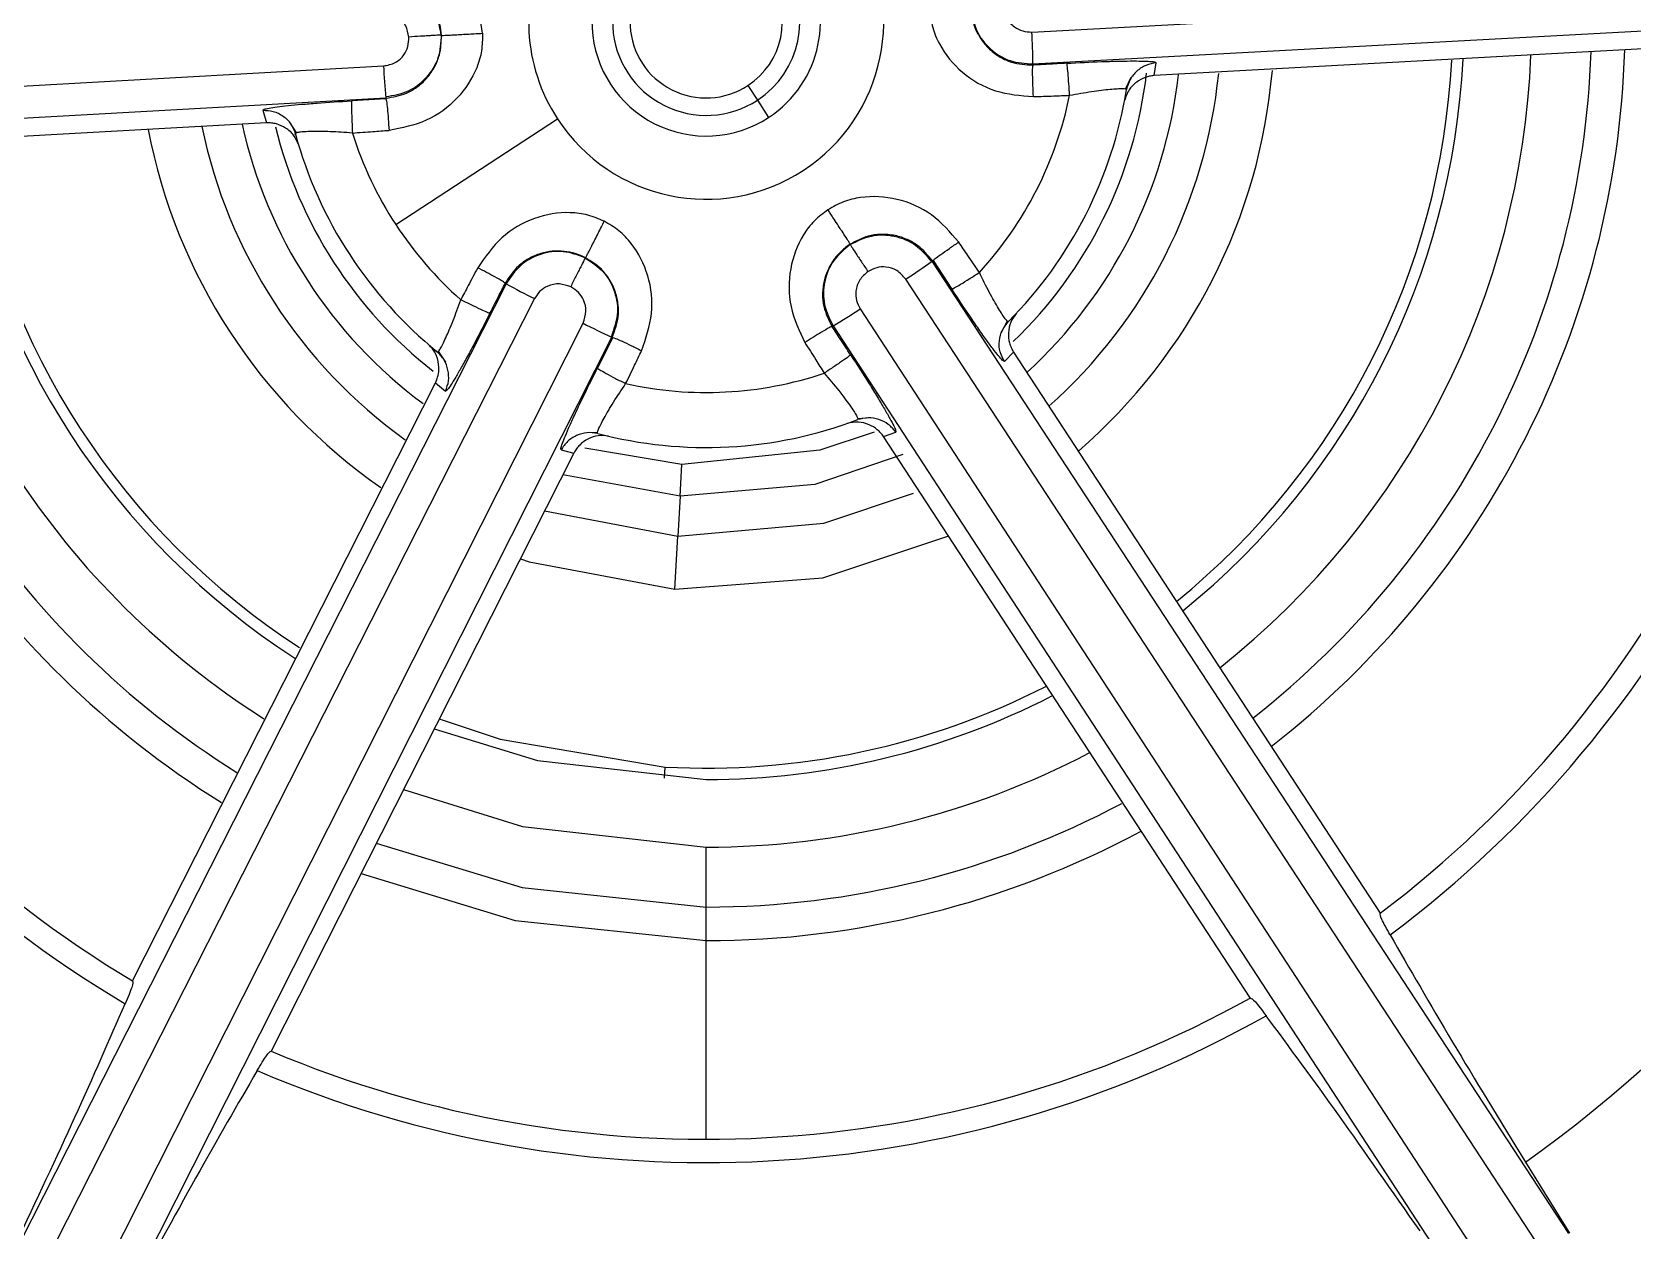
# Model space of a CAD drawing. Extents: x 943 to 1030, y 781 to 934.
# Drawn here: x 1020.492 to 1021.084, y 855.509 to 855.953 of the extents above; entities that cross this region are included whole.
import ezdxf

# ---------------------------------------------------------------- set-up
doc = ezdxf.new("R2010")
doc.units = 0
doc.header["$MEASUREMENT"] = 0
doc.layers.add('1', color=4, linetype='Continuous')

# ---------------------------------------------------------------- blocks, each defined once
blk = doc.blocks.new('AIRA')
at = {"layer": '1', "color": 3, "linetype": 'Continuous', "lineweight": 25}
for p, q in [((77.68437, 52.787), (78.11373, 52.81029)), ((77.68481, 52.77521), (78.11417, 52.7985)), ((77.97728, 52.78446), (77.7296, 52.77086)), ((77.01532, 52.75037), (77.44463, 52.77444)), ((77.68481, 52.77521), (77.68484, 52.77476)), ((77.7296, 52.77086), (77.73043, 52.77562)), ((77.57935, 52.76719), (77.58288, 52.7618)), ((77.71902, 52.76589), (77.72118, 52.77027)), ((77.01617, 52.7386), (77.44549, 52.76268)), ((77.44551, 52.76223), (77.43285, 52.76153)), ((77.44551, 52.76223), (77.44549, 52.76268)), ((77.58288, 52.7618), (77.58706, 52.7554)), ((77.40129, 52.75338), (77.15372, 52.73973)), ((77.39996, 52.75806), (77.40129, 52.75338)), ((77.40977, 52.75372), (77.41238, 52.74958)), ((77.44914, 52.71577), (77.50898, 52.75486)), ((77.41218, 52.74876), (77.412, 52.74938)), ((77.64788, 52.70248), (77.64751, 52.70223)), ((77.88302, 52.34247), (77.64751, 52.70223)), ((77.64788, 52.70248), (77.65482, 52.69187)), ((77.49003, 52.69388), (77.29553, 52.3104)), ((77.49003, 52.69388), (77.48963, 52.69408)), ((77.87325, 52.33585), (77.63774, 52.69561)), ((77.50046, 52.68837), (77.30596, 52.30489)), ((77.62089, 52.6846), (77.85574, 52.32441)), ((77.32462, 52.29544), (77.51843, 52.67928)), ((77.6109, 52.67832), (77.61052, 52.67807)), ((77.6109, 52.67832), (77.84575, 52.31813)), ((77.67312, 52.67577), (77.67539, 52.68011)), ((77.33524, 52.2903), (77.52905, 52.67414)), ((77.52945, 52.67393), (77.52373, 52.66262)), ((77.52945, 52.67393), (77.52905, 52.67414)), ((77.4645, 52.66866), (77.46397, 52.66911)), ((77.46484, 52.66893), (77.46757, 52.66486)), ((77.67427, 52.66511), (77.67765, 52.66861)), ((77.67765, 52.66861), (77.81327, 52.46104)), ((77.35181, 52.43597), (77.46387, 52.65727)), ((77.46387, 52.65727), (77.46758, 52.65417)), ((77.61993, 52.64403), (77.6248, 52.64435)), ((77.51993, 52.63885), (77.52383, 52.63894)), ((77.62953, 52.63735), (77.63406, 52.63902)), ((77.76514, 52.42966), (77.62953, 52.63735)), ((77.515, 52.63122), (77.40304, 52.40999)), ((77.51028, 52.6324), (77.515, 52.63122)), ((77.55494, 52.62703), (77.51905, 52.63305)), ((77.55429, 52.61526), (77.51093, 52.62318)), ((77.55429, 52.61526), (77.55494, 52.62703)), ((77.55429, 52.61526), (77.55348, 52.60054)), ((77.5042, 52.60987), (77.55348, 52.60054)), ((77.5524, 52.58091), (77.55348, 52.60054)), ((77.54855, 52.51091), (77.54878, 52.51509)), ((77.56395, 52.4633), (77.56395, 52.48546)), ((77.56395, 52.45087), (77.56395, 52.4633)), ((77.56395, 52.37739), (77.56395, 52.45087)), ((77.86699, 52.3689), (77.88331, 52.34267))]:
    blk.add_line(p, q, dxfattribs=at)
at = {"layer": '1', "color": 3, "linetype": 'Continuous', "lineweight": 25, "flags": 128}
for points in [[(77.62603, 52.63899), (77.60598, 52.63226), (77.55494, 52.62703)], [(77.63671, 52.63076), (77.60413, 52.61965), (77.55429, 52.61526)], [(77.55348, 52.60054), (77.6075, 52.6053), (77.64063, 52.61637)], [(77.5524, 52.58091), (77.60711, 52.58508), (77.65332, 52.60054)], [(77.49523, 52.59215), (77.49848, 52.59105), (77.5524, 52.58091)], [(77.46335, 52.52916), (77.50158, 52.51752), (77.56395, 52.51049)], [(77.46525, 52.53292), (77.48781, 52.52538), (77.54878, 52.51509)], [(77.452, 52.50672), (77.49601, 52.49311), (77.56395, 52.48546)], [(77.44195, 52.48687), (77.49586, 52.47046), (77.56395, 52.4633)], [(77.43632, 52.47574), (77.49328, 52.4583), (77.56395, 52.45087)]]:
    blk.add_lwpolyline(points, dxfattribs=at)
at = {"layer": '1', "color": 3, "linetype": 'Continuous', "lineweight": 25}
for centre, radius, start, end in [((77.56395, 52.79077), 1, 33.15762, 213.15762), ((77.56395, 52.79077), 0.98949, 36.69038, 216.69038), ((77.56395, 52.79077), 0.97197, 36.69038, 216.69038), ((77.56395, 52.79077), 0.90393, 37.03405, 216.69038), ((77.56395, 52.79077), 0.85236, 37.03404, 216.69038), ((77.56395, 52.79077), 0.84843, 83.04958, 196.66577), ((77.56395, 52.79077), 0.84765, 33.15762, 212.80281), ((77.56395, 52.79077), 0.83245, 33.15762, 212.8028), ((77.56395, 52.79077), 0.98949, 216.69038, 36.69038), ((77.56395, 52.79077), 0.97197, 216.69038, 36.69038), ((77.56395, 52.79077), 1, 213.15762, 33.15762), ((77.56395, 52.79077), 0.90393, 217.03405, 36.69038), ((77.56395, 52.79077), 0.85236, 217.03404, 36.69038), ((77.56395, 52.79077), 0.84765, 213.15762, 32.80281), ((77.56395, 52.79077), 0.83245, 213.15762, 32.8028), ((77.56395, 52.79077), 0.06566, 33.15762, 213.15814), ((77.56395, 52.79077), 0.04225, 303.15762, 123.15762), ((77.56395, 52.79077), 0.06566, 213.15814, 33.15762), ((77.56395, 52.79077), 0.04225, 123.15762, 303.15762), ((77.56395, 52.79077), 0.03461, 303.15762, 123.15762), ((77.56395, 52.79077), 0.03461, 123.15762, 303.15762), ((77.56395, 52.79077), 0.02817, 303.15762, 123.15762), ((77.56395, 52.79077), 0.02817, 123.15762, 303.15762), ((77.56395, 52.79077), 0.51944, 305.6903, 0.55111), ((77.49436, 52.77394), 0.19046, 0.38169, 3.93111), ((77.56395, 52.79077), 0.41339, 307.0946, 359.12121), ((77.56395, 52.79077), 0.42203, 306.83188, 359.39236), ((77.56395, 52.79077), 0.2761, 309.05635, 357.05419), ((77.56395, 52.79077), 0.28028, 308.96797, 357.16752), ((77.56395, 52.79077), 0.30531, 308.49017, 357.67715), ((77.56395, 52.79077), 0.32747, 308.12842, 358.06326), ((77.56395, 52.79077), 0.3399, 307.94621, 358.25489), ((77.63504, 52.78237), 0.19057, 182.38499, 185.93213), ((77.56395, 52.79077), 0.16399, 313.84942, 353.34011), ((77.56395, 52.79077), 0.17578, 312.44691, 353.581), ((77.56395, 52.79077), 0.19052, 311.72279, 354.22686), ((77.56395, 52.79077), 0.21018, 310.91649, 355.08), ((77.56395, 52.79077), 0.15748, 315.23727, 350.8465), ((77.56395, 52.79077), 0.13713, 317.45913, 348.56642), ((77.56395, 52.79077), 0.17578, 192.44691, 233.44983), ((77.56395, 52.79077), 0.28028, 188.96797, 237.12096), ((77.56395, 52.79077), 0.2761, 189.05635, 236.98556), ((77.56395, 52.79077), 0.21018, 190.91649, 235.07276), ((77.56395, 52.79077), 0.19052, 191.72279, 234.24614), ((77.56395, 52.79077), 0.16399, 193.68843, 231.98324), ((77.56395, 52.79077), 0.15748, 195.24066, 213.15762), ((77.56395, 52.79077), 0.13714, 197.45883, 213.15814), ((77.56395, 52.79077), 0.3399, 187.94621, 238.16909), ((77.56395, 52.79077), 0.32747, 188.12842, 237.98206), ((77.56395, 52.79077), 0.30531, 188.49017, 237.61087), ((77.56395, 52.79077), 0.41339, 187.0946, 239.12807), ((77.56395, 52.79077), 0.13714, 213.15814, 228.5673), ((77.56395, 52.79077), 0.15748, 213.15762, 230.84003), ((77.53567, 52.85654), 0.19057, 302.38499, 305.93213), ((77.58416, 52.85945), 0.19046, 240.38169, 243.93111), ((77.51458, 52.84262), 0.19046, 300.38169, 303.93111), ((77.60677, 52.84814), 0.19057, 242.38499, 245.93213), ((77.56395, 52.79077), 0.13713, 257.45997, 288.56665), ((77.56395, 52.79077), 0.15748, 255.23727, 290.84632), ((77.56395, 52.79077), 0.42203, 213.15762, 239.39241), ((77.56395, 52.79077), 0.2761, 266.85131, 297.06374), ((77.56395, 52.79077), 0.28028, 270, 297.14613), ((77.56395, 52.79077), 0.30531, 270, 297.63531), ((77.56395, 52.79077), 0.32747, 270, 298.00594), ((77.56395, 52.79077), 0.3399, 270, 298.19269), ((77.56395, 52.79077), 0.65728, 208.41215, 261.42605), ((77.56395, 52.79077), 0.64081, 213.15762, 303.15762), ((77.56395, 52.79077), 0.41339, 247.09873, 299.12121), ((77.56395, 52.79077), 0.42203, 246.83188, 299.3924)]:
    blk.add_arc(centre, radius, start, end, dxfattribs=at)
for points in [[(79.06003, 52.79077), (79.05756, 52.72549), (79.05262, 52.59494), (79.01288, 52.40245), (78.95018, 52.21661), (78.86327, 52.04059), (78.75427, 51.87741), (78.62486, 51.72986), (78.47731, 51.60046), (78.31413, 51.49142), (78.13811, 51.40462), (77.95227, 51.34154), (77.75978, 51.30325), (77.56395, 51.29041), (77.36811, 51.30325), (77.17562, 51.34154), (76.98978, 51.40462), (76.81376, 51.49142), (76.65058, 51.60046), (76.50303, 51.72986), (76.37363, 51.87741), (76.26459, 52.04059), (76.17779, 52.21661), (76.11471, 52.40245), (76.07642, 52.59494), (76.06358, 52.79077), (76.07642, 52.98661), (76.11471, 53.1791), (76.17779, 53.36494), (76.26459, 53.54095), (76.37363, 53.70414), (76.50303, 53.85169), (76.65058, 53.98109), (76.81376, 54.09013), (76.98978, 54.17693), (77.17562, 54.24001), (77.36811, 54.2783), (77.56395, 54.29114), (77.75978, 54.2783), (77.95227, 54.24001), (78.13811, 54.17693), (78.31413, 54.09013), (78.47731, 53.98109), (78.62486, 53.85169), (78.75427, 53.70414), (78.86327, 53.54095), (78.95018, 53.36494), (79.01288, 53.1791), (79.05262, 52.98661), (79.05756, 52.85605), (79.06003, 52.79077)], [(78.11689, 53.15203), (78.09119, 53.18687), (78.03978, 53.25656), (77.9387, 53.33948), (77.82474, 53.40231), (77.70035, 53.44136), (77.57082, 53.45549), (77.441, 53.44406), (77.31592, 53.40752), (77.20036, 53.34728), (77.09878, 53.26566), (77.01507, 53.16579), (76.95245, 53.0515), (76.91336, 52.92721), (76.89916, 52.7976), (76.91092, 52.668), (76.94624, 52.54212), (76.98941, 52.46705), (77.011, 52.42952)], [(77.011, 52.42952), (77.0367, 52.39468), (77.08811, 52.32498), (77.18919, 52.24207), (77.30315, 52.17924), (77.42754, 52.14018), (77.55707, 52.12605), (77.68689, 52.13749), (77.81197, 52.17403), (77.92753, 52.23426), (78.02911, 52.31589), (78.11282, 52.41576), (78.17544, 52.53005), (78.21453, 52.65434), (78.22873, 52.78395), (78.21697, 52.91355), (78.18165, 53.03942), (78.13848, 53.11449), (78.11689, 53.15203)], [(77.02721, 52.44011), (77.05216, 52.40628), (77.10206, 52.33864), (77.20018, 52.25815), (77.3108, 52.19716), (77.43153, 52.15927), (77.55731, 52.14547), (77.68312, 52.15689), (77.80531, 52.19118), (77.87817, 52.23309), (77.91461, 52.25404)]]:
    blk.add_open_spline(points, degree=3, dxfattribs=at)
for points, knots in [([(77.48121, 52.78653), (77.48095, 52.78868), (77.48043, 52.79303), (77.47693, 52.80126), (77.4696, 52.81009), (77.45723, 52.81729), (77.44768, 52.81806), (77.44289, 52.81845)], [0, 0, 0, 0, 0.117487, 0.236925, 0.483888, 0.740784, 1, 1, 1, 1]), ([(77.46607, 52.78577), (77.46593, 52.78715), (77.46564, 52.78993), (77.46373, 52.79536), (77.46025, 52.80028), (77.45537, 52.8039), (77.45004, 52.80641), (77.44576, 52.80664), (77.44305, 52.80679)], [0, 0, 0, 0, 0.117725, 0.238058, 0.492502, 0.637495, 0.770285, 1, 1, 1, 1]), ([(77.46594, 52.78585), (77.46546, 52.78867), (77.4645, 52.79432), (77.45909, 52.80121), (77.45165, 52.80583), (77.44594, 52.80617), (77.44308, 52.80634)], [0, 0, 0, 0, 0.249961, 0.499948, 0.749961, 1, 1, 1, 1]), ([(77.45397, 52.78514), (77.45371, 52.78658), (77.45318, 52.78948), (77.45034, 52.79262), (77.44695, 52.7944), (77.44465, 52.7945), (77.44352, 52.79455)], [0, 0, 0, 0, 0.277448, 0.561354, 0.783165, 1, 1, 1, 1]), ([(77.64668, 52.79502), (77.64694, 52.79286), (77.64746, 52.78852), (77.65096, 52.78029), (77.65829, 52.77146), (77.67066, 52.76426), (77.68021, 52.76348), (77.685, 52.76309)], [0, 0, 0, 0, 0.1174874, 0.2369253, 0.4838883, 0.7407841, 1, 1, 1, 1]), ([(77.66182, 52.79578), (77.66196, 52.7944), (77.66225, 52.79161), (77.66416, 52.78619), (77.66764, 52.78127), (77.67252, 52.77765), (77.67785, 52.77514), (77.68213, 52.77491), (77.68484, 52.77476)], [0, 0, 0, 0, 0.117725, 0.238058, 0.492502, 0.637494, 0.770285, 1, 1, 1, 1]), ([(77.66195, 52.7957), (77.66243, 52.79287), (77.66339, 52.78723), (77.6688, 52.78034), (77.67624, 52.77572), (77.68195, 52.77538), (77.68481, 52.77521)], [0, 0, 0, 0, 0.249961, 0.499948, 0.749961, 1, 1, 1, 1]), ([(77.67392, 52.79641), (77.67418, 52.79497), (77.67471, 52.79207), (77.67755, 52.78892), (77.68095, 52.78715), (77.68324, 52.78705), (77.68437, 52.787)], [0, 0, 0, 0, 0.277448, 0.561354, 0.783165, 1, 1, 1, 1]), ([(77.44463, 52.77444), (77.44614, 52.77473), (77.44908, 52.7753), (77.45217, 52.77821), (77.45386, 52.78163), (77.45393, 52.78394), (77.45397, 52.78514)], [0, 0, 0, 0, 0.2879463, 0.5622202, 0.7737767, 1, 1, 1, 1]), ([(77.46594, 52.78585), (77.46578, 52.78299), (77.46544, 52.77728), (77.46082, 52.76984), (77.45394, 52.76443), (77.44829, 52.76346), (77.44547, 52.76298)], [0, 0, 0, 0, 0.249958, 0.499944, 0.749958, 1, 1, 1, 1]), ([(77.44549, 52.76252), (77.4481, 52.76295), (77.45221, 52.76362), (77.45713, 52.76655), (77.46077, 52.7698), (77.46358, 52.7739), (77.46581, 52.77927), (77.46598, 52.78333), (77.46607, 52.78577)], [0, 0, 0, 0, 0.2246973, 0.3544318, 0.4956408, 0.6546266, 0.7914654, 1, 1, 1, 1]), ([(77.48121, 52.78653), (77.48119, 52.78437), (77.48115, 52.78), (77.47858, 52.77145), (77.47229, 52.76187), (77.46078, 52.75334), (77.45138, 52.75153), (77.44665, 52.75062)], [0, 0, 0, 0, 0.116927, 0.236312, 0.483405, 0.740003, 1, 1, 1, 1]), ([(77.46594, 52.78585), (77.46571, 52.78584), (77.46524, 52.78582), (77.46292, 52.78569), (77.46044, 52.78555), (77.4577, 52.78538), (77.45544, 52.78524), (77.45397, 52.78514)], [0, 0, 0, 0, 0.237054, 0.494911, 0.626726, 0.75655, 1, 1, 1, 1]), ([(77.46607, 52.78577), (77.46616, 52.78576), (77.46633, 52.78575), (77.46725, 52.78578), (77.4688, 52.78585), (77.47096, 52.78596), (77.47351, 52.7861), (77.47617, 52.78625), (77.47879, 52.78639), (77.48043, 52.78648), (77.48121, 52.78653)], [0, 0, 0, 0, 0.107027, 0.227289, 0.359707, 0.5016, 0.634759, 0.764139, 0.886607, 1, 1, 1, 1]), ([(77.685, 52.76309), (77.68493, 52.76452), (77.68479, 52.76748), (77.68469, 52.77132), (77.6847, 52.77405), (77.68479, 52.77453), (77.68484, 52.77476)], [0, 0, 0, 0, 0.240917, 0.5, 0.759083, 1, 1, 1, 1]), ([(77.69732, 52.77545), (77.69499, 52.77531), (77.69083, 52.77508), (77.68667, 52.77486), (77.68484, 52.77476)], [0, 0, 0, 0, 0.55998, 1, 1, 1, 1]), ([(77.69732, 52.77545), (77.7017, 52.77567), (77.70823, 52.776), (77.71598, 52.77622), (77.72103, 52.77629), (77.72519, 52.77627), (77.72819, 52.77614), (77.73012, 52.77593), (77.73033, 52.77572), (77.73043, 52.77562)], [0, 0, 0, 0, 0.255035, 0.38104, 0.506709, 0.630768, 0.755422, 0.876706, 1, 1, 1, 1]), ([(77.69836, 52.76359), (77.69827, 52.76504), (77.69809, 52.76804), (77.69779, 52.77196), (77.69751, 52.77474), (77.69738, 52.77522), (77.69732, 52.77545)], [0, 0, 0, 0, 0.2406648, 0.4999976, 0.7593318, 1, 1, 1, 1]), ([(77.7296, 52.77086), (77.72903, 52.7708), (77.72789, 52.77068), (77.72561, 52.76998), (77.72279, 52.76838), (77.71996, 52.76547), (77.71915, 52.763), (77.71872, 52.76168)], [0, 0, 0, 0, 0.0959737, 0.1935753, 0.4076858, 0.6831674, 1, 1, 1, 1]), ([(77.73043, 52.77562), (77.72912, 52.77539), (77.72649, 52.77493), (77.72316, 52.77263), (77.72052, 52.76956), (77.71979, 52.767), (77.71942, 52.76572)], [0, 0, 0, 0, 0.249232, 0.5, 0.750767, 1, 1, 1, 1]), ([(77.69836, 52.76359), (77.70112, 52.7641), (77.70523, 52.76485), (77.71017, 52.7655), (77.7134, 52.76585), (77.71605, 52.76605), (77.718, 52.7661), (77.71923, 52.76601), (77.71936, 52.76582), (77.71942, 52.76572)], [0, 0, 0, 0, 0.2575328, 0.3839523, 0.5087299, 0.6322259, 0.7548998, 0.8772935, 1, 1, 1, 1]), ([(77.39996, 52.75806), (77.40006, 52.75818), (77.40026, 52.75841), (77.40216, 52.75883), (77.40515, 52.75929), (77.40927, 52.75977), (77.41428, 52.76025), (77.42198, 52.76088), (77.42849, 52.76127), (77.43285, 52.76153)], [0, 0, 0, 0, 0.124911, 0.247126, 0.371062, 0.495335, 0.61982, 0.745241, 1, 1, 1, 1]), ([(77.43285, 52.76153), (77.43282, 52.76129), (77.43275, 52.76081), (77.43278, 52.75801), (77.4329, 52.75408), (77.43305, 52.75108), (77.43313, 52.74963)], [0, 0, 0, 0, 0.240668, 0.499998, 0.759329, 1, 1, 1, 1]), ([(77.44551, 52.76223), (77.44558, 52.762), (77.44573, 52.76154), (77.44604, 52.75883), (77.44637, 52.755), (77.44656, 52.75204), (77.44665, 52.75062)], [0, 0, 0, 0, 0.240899, 0.499977, 0.759068, 1, 1, 1, 1]), ([(77.685, 52.76309), (77.68749, 52.76318), (77.69195, 52.76333), (77.6964, 52.76351), (77.69836, 52.76359)], [0, 0, 0, 0, 0.559839, 1, 1, 1, 1]), ([(77.39996, 52.75806), (77.40126, 52.75801), (77.40395, 52.7579), (77.40765, 52.75602), (77.41059, 52.75311), (77.41154, 52.7506), (77.412, 52.74938)], [0, 0, 0, 0, 0.242648, 0.500036, 0.757404, 1, 1, 1, 1]), ([(77.41313, 52.74542), (77.41264, 52.74659), (77.41169, 52.74886), (77.40872, 52.75147), (77.40571, 52.7529), (77.40318, 52.75339), (77.40192, 52.75339), (77.40129, 52.75338)], [0, 0, 0, 0, 0.288384, 0.561992, 0.78982, 0.894957, 1, 1, 1, 1]), ([(77.43313, 52.74963), (77.43033, 52.74983), (77.42617, 52.75012), (77.4212, 52.75022), (77.41796, 52.7502), (77.41531, 52.75011), (77.41337, 52.74993), (77.41216, 52.74969), (77.41205, 52.74948), (77.412, 52.74938)], [0, 0, 0, 0, 0.257281, 0.383644, 0.508409, 0.631936, 0.754678, 0.877172, 1, 1, 1, 1]), ([(77.43313, 52.74963), (77.43565, 52.74981), (77.44016, 52.75013), (77.44466, 52.75047), (77.44665, 52.75062)], [0, 0, 0, 0, 0.5601207, 1, 1, 1, 1]), ([(77.65737, 52.70927), (77.65421, 52.71291), (77.64794, 52.72015), (77.63481, 52.72585), (77.62336, 52.72651), (77.61467, 52.72445), (77.61087, 52.72231), (77.60899, 52.72125)], [0, 0, 0, 0, 0.260001, 0.516599, 0.763691, 0.883075, 1, 1, 1, 1]), ([(77.52625, 52.717), (77.52426, 52.71785), (77.52023, 52.71957), (77.51136, 52.72066), (77.50005, 52.71872), (77.48762, 52.71161), (77.48218, 52.70373), (77.47945, 52.69978)], [0, 0, 0, 0, 0.117489, 0.236928, 0.483892, 0.740787, 1, 1, 1, 1]), ([(77.60899, 52.72125), (77.60725, 52.71994), (77.60375, 52.71732), (77.59838, 52.71017), (77.59439, 52.69941), (77.59434, 52.6851), (77.59844, 52.67644), (77.6005, 52.6721)], [0, 0, 0, 0, 0.117487, 0.236924, 0.483887, 0.740783, 1, 1, 1, 1]), ([(77.61083, 52.71843), (77.61048, 52.71897), (77.60985, 52.71992), (77.60925, 52.72084), (77.60899, 52.72125)], [0, 0, 0, 0, 0.562031, 1, 1, 1, 1]), ([(77.61721, 52.70852), (77.61709, 52.70874), (77.61686, 52.70917), (77.61549, 52.7113), (77.61395, 52.71365), (77.61242, 52.716), (77.61139, 52.71758), (77.61083, 52.71843)], [0, 0, 0, 0, 0.2531819, 0.5003481, 0.6839697, 0.8285718, 1, 1, 1, 1]), ([(77.51934, 52.70351), (77.51939, 52.70358), (77.51949, 52.70373), (77.51993, 52.70454), (77.52064, 52.70592), (77.52162, 52.70784), (77.52277, 52.71012), (77.52398, 52.7125), (77.52516, 52.71484), (77.5259, 52.7163), (77.52625, 52.717)], [0, 0, 0, 0, 0.107264, 0.227627, 0.359974, 0.501604, 0.634762, 0.76414, 0.886607, 1, 1, 1, 1]), ([(77.54007, 52.66911), (77.54165, 52.67367), (77.54478, 52.68272), (77.54315, 52.69694), (77.53799, 52.70719), (77.53187, 52.71368), (77.52811, 52.7159), (77.52625, 52.717)], [0, 0, 0, 0, 0.260003, 0.516603, 0.763693, 0.883076, 1, 1, 1, 1]), ([(77.64764, 52.70232), (77.64597, 52.70436), (77.64333, 52.70758), (77.63833, 52.71038), (77.6337, 52.71191), (77.62874, 52.7123), (77.62297, 52.71154), (77.61938, 52.70965), (77.61721, 52.70852)], [0, 0, 0, 0, 0.2246973, 0.3544318, 0.4956408, 0.6546266, 0.7914654, 1, 1, 1, 1]), ([(77.61721, 52.70836), (77.61977, 52.70965), (77.62489, 52.71221), (77.63364, 52.71194), (77.64177, 52.70868), (77.64543, 52.70427), (77.64726, 52.70207)], [0, 0, 0, 0, 0.2499581, 0.4999441, 0.7499581, 1, 1, 1, 1]), ([(77.51934, 52.70351), (77.51808, 52.70408), (77.51552, 52.70522), (77.50987, 52.70627), (77.50386, 52.70573), (77.49829, 52.70331), (77.49345, 52.69994), (77.49111, 52.69636), (77.48963, 52.69408)], [0, 0, 0, 0, 0.117725, 0.238058, 0.492501, 0.637494, 0.770284, 1, 1, 1, 1]), ([(77.51921, 52.70344), (77.51652, 52.70443), (77.51115, 52.70642), (77.50248, 52.70519), (77.49476, 52.70105), (77.49161, 52.69627), (77.49003, 52.69388)], [0, 0, 0, 0, 0.249961, 0.499948, 0.749961, 1, 1, 1, 1]), ([(77.61721, 52.70852), (77.61609, 52.7077), (77.61383, 52.70606), (77.61009, 52.70169), (77.60756, 52.69622), (77.60686, 52.69019), (77.60736, 52.68431), (77.6093, 52.68049), (77.61052, 52.67807)], [0, 0, 0, 0, 0.117725, 0.238058, 0.492502, 0.637495, 0.770285, 1, 1, 1, 1]), ([(77.61721, 52.70836), (77.61501, 52.70653), (77.6106, 52.70288), (77.60734, 52.69475), (77.60706, 52.686), (77.60962, 52.68088), (77.6109, 52.67832)], [0, 0, 0, 0, 0.249961, 0.499948, 0.749961, 1, 1, 1, 1]), ([(77.61721, 52.70836), (77.61733, 52.70817), (77.61759, 52.70777), (77.61886, 52.70582), (77.62022, 52.70375), (77.62173, 52.70146), (77.62299, 52.69958), (77.62381, 52.69835)], [0, 0, 0, 0, 0.237054, 0.494911, 0.626726, 0.75655, 1, 1, 1, 1]), ([(77.64788, 52.70248), (77.64804, 52.70265), (77.64837, 52.70301), (77.65056, 52.70464), (77.65371, 52.70684), (77.65618, 52.70848), (77.65737, 52.70927)], [0, 0, 0, 0, 0.240901, 0.499981, 0.759072, 1, 1, 1, 1]), ([(77.66499, 52.69805), (77.66357, 52.70015), (77.66104, 52.7039), (77.65849, 52.70763), (77.65737, 52.70927)], [0, 0, 0, 0, 0.560117, 1, 1, 1, 1]), ([(77.47945, 52.69978), (77.47827, 52.69757), (77.47618, 52.69364), (77.47411, 52.6897), (77.4732, 52.68796)], [0, 0, 0, 0, 0.559841, 1, 1, 1, 1]), ([(77.48963, 52.69408), (77.48941, 52.69427), (77.48896, 52.69465), (77.48623, 52.69621), (77.48286, 52.69802), (77.48056, 52.6992), (77.47945, 52.69978)], [0, 0, 0, 0, 0.271067, 0.56224, 0.788967, 1, 1, 1, 1]), ([(77.51921, 52.70344), (77.5191, 52.70324), (77.51889, 52.70282), (77.51783, 52.70074), (77.51672, 52.69853), (77.51549, 52.69607), (77.51449, 52.69404), (77.51384, 52.69272)], [0, 0, 0, 0, 0.2370539, 0.494911, 0.626726, 0.7565504, 1, 1, 1, 1]), ([(77.51921, 52.70344), (77.5216, 52.70187), (77.52638, 52.69872), (77.53052, 52.691), (77.53176, 52.68233), (77.52977, 52.67696), (77.52878, 52.67427)], [0, 0, 0, 0, 0.249958, 0.499944, 0.749958, 1, 1, 1, 1]), ([(77.52918, 52.67407), (77.53012, 52.67653), (77.53159, 52.68043), (77.53152, 52.68616), (77.53052, 52.69094), (77.52838, 52.69542), (77.52484, 52.70004), (77.52141, 52.70221), (77.51934, 52.70351)], [0, 0, 0, 0, 0.224697, 0.354432, 0.495641, 0.654627, 0.791465, 1, 1, 1, 1]), ([(77.63774, 52.69561), (77.63674, 52.69677), (77.63478, 52.69903), (77.63071, 52.70026), (77.62691, 52.70001), (77.62487, 52.69892), (77.62381, 52.69835)], [0, 0, 0, 0, 0.287946, 0.56222, 0.773777, 1, 1, 1, 1]), ([(77.48398, 52.68293), (77.48503, 52.68501), (77.48691, 52.68874), (77.4888, 52.69245), (77.48963, 52.69408)], [0, 0, 0, 0, 0.55998, 1, 1, 1, 1]), ([(77.51384, 52.69272), (77.51246, 52.69321), (77.50968, 52.6942), (77.50554, 52.69331), (77.50231, 52.69126), (77.50107, 52.68933), (77.50046, 52.68837)], [0, 0, 0, 0, 0.277448, 0.561354, 0.783165, 1, 1, 1, 1]), ([(77.62381, 52.69835), (77.6227, 52.69741), (77.62044, 52.6955), (77.61915, 52.69146), (77.61931, 52.68764), (77.62037, 52.6856), (77.62089, 52.6846)], [0, 0, 0, 0, 0.277448, 0.561354, 0.783165, 1, 1, 1, 1]), ([(77.65482, 52.69187), (77.65504, 52.69196), (77.65549, 52.69214), (77.6579, 52.69356), (77.66124, 52.69563), (77.66377, 52.69727), (77.66499, 52.69805)], [0, 0, 0, 0, 0.240669, 0.5, 0.759331, 1, 1, 1, 1]), ([(77.67576, 52.67988), (77.67565, 52.67988), (77.67542, 52.67987), (77.67462, 52.68081), (77.6735, 52.68241), (77.67209, 52.68466), (77.67046, 52.68746), (77.66805, 52.6918), (77.66622, 52.69555), (77.66499, 52.69805)], [0, 0, 0, 0, 0.123012, 0.245677, 0.368555, 0.492161, 0.616929, 0.743203, 1, 1, 1, 1]), ([(77.4645, 52.66866), (77.46462, 52.66867), (77.46485, 52.66868), (77.46555, 52.66969), (77.46648, 52.67139), (77.46763, 52.67378), (77.46894, 52.67675), (77.47085, 52.68135), (77.47225, 52.68531), (77.4732, 52.68796)], [0, 0, 0, 0, 0.122299, 0.244388, 0.366868, 0.490292, 0.615122, 0.741724, 1, 1, 1, 1]), ([(77.48398, 52.68293), (77.48375, 52.68299), (77.48328, 52.68312), (77.48073, 52.68427), (77.47718, 52.68597), (77.47449, 52.68731), (77.4732, 52.68796)], [0, 0, 0, 0, 0.240664, 0.499994, 0.759327, 1, 1, 1, 1]), ([(77.51843, 52.67928), (77.51893, 52.68073), (77.51991, 52.68356), (77.51894, 52.68769), (77.51682, 52.69086), (77.51485, 52.69208), (77.51384, 52.69272)], [0, 0, 0, 0, 0.287946, 0.56222, 0.773777, 1, 1, 1, 1]), ([(77.67427, 52.66511), (77.67412, 52.66514), (77.67382, 52.6652), (77.6725, 52.66663), (77.67061, 52.669), (77.66813, 52.67233), (77.66521, 52.67642), (77.66082, 52.68277), (77.65723, 52.68822), (77.65482, 52.69187)], [0, 0, 0, 0, 0.124911, 0.247126, 0.371062, 0.495335, 0.61982, 0.745241, 1, 1, 1, 1]), ([(77.48398, 52.68293), (77.48199, 52.67903), (77.47901, 52.67321), (77.47532, 52.66638), (77.47286, 52.66197), (77.47076, 52.65838), (77.46915, 52.65585), (77.468, 52.65429), (77.46772, 52.65421), (77.46758, 52.65417)], [0, 0, 0, 0, 0.255035, 0.38104, 0.506709, 0.630768, 0.755422, 0.876706, 1, 1, 1, 1]), ([(77.67863, 52.68284), (77.67786, 52.68184), (77.67637, 52.67987), (77.6756, 52.676), (77.67586, 52.67268), (77.6767, 52.67024), (77.67733, 52.66915), (77.67765, 52.66861)], [0, 0, 0, 0, 0.2884076, 0.5619949, 0.7897907, 0.8949358, 1, 1, 1, 1]), ([(77.61052, 52.67807), (77.61026, 52.67797), (77.6097, 52.67777), (77.60698, 52.67618), (77.60373, 52.67418), (77.60155, 52.67277), (77.6005, 52.6721)], [0, 0, 0, 0, 0.27106, 0.5622253, 0.7889442, 1, 1, 1, 1]), ([(77.61736, 52.6676), (77.61608, 52.66955), (77.6138, 52.67304), (77.61152, 52.67653), (77.61052, 52.67807)], [0, 0, 0, 0, 0.55998, 1, 1, 1, 1]), ([(77.67427, 52.66511), (77.67367, 52.66627), (77.67241, 52.66865), (77.67219, 52.67279), (77.67323, 52.67679), (77.67494, 52.67887), (77.67576, 52.67988)], [0, 0, 0, 0, 0.2426306, 0.5, 0.7573694, 1, 1, 1, 1]), ([(77.46387, 52.65727), (77.4641, 52.65779), (77.46457, 52.65885), (77.46511, 52.66117), (77.46512, 52.66446), (77.46405, 52.66841), (77.46228, 52.67031), (77.46136, 52.67128)], [0, 0, 0, 0, 0.095881, 0.193396, 0.407348, 0.69504, 1, 1, 1, 1]), ([(77.52945, 52.67393), (77.52968, 52.67388), (77.53015, 52.67378), (77.53266, 52.6727), (77.53614, 52.67107), (77.53879, 52.66975), (77.54007, 52.66911)], [0, 0, 0, 0, 0.240902, 0.499984, 0.759074, 1, 1, 1, 1]), ([(77.6005, 52.6721), (77.60182, 52.66998), (77.60418, 52.6662), (77.60656, 52.66243), (77.60761, 52.66078)], [0, 0, 0, 0, 0.559839, 1, 1, 1, 1]), ([(77.46758, 52.65417), (77.46803, 52.65542), (77.46892, 52.65793), (77.46859, 52.66196), (77.46726, 52.66578), (77.46542, 52.6677), (77.4645, 52.66866)], [0, 0, 0, 0, 0.249269, 0.500001, 0.750733, 1, 1, 1, 1]), ([(77.53417, 52.65691), (77.53528, 52.65919), (77.53726, 52.66325), (77.53921, 52.66732), (77.54007, 52.66911)], [0, 0, 0, 0, 0.560118, 1, 1, 1, 1]), ([(77.61736, 52.6676), (77.61719, 52.66744), (77.61684, 52.66709), (77.61457, 52.66546), (77.61133, 52.66323), (77.60882, 52.66157), (77.60761, 52.66078)], [0, 0, 0, 0, 0.240666, 0.499998, 0.759332, 1, 1, 1, 1]), ([(77.61736, 52.6676), (77.61974, 52.66393), (77.6233, 52.65843), (77.62736, 52.65183), (77.62995, 52.64749), (77.63201, 52.64388), (77.6334, 52.64121), (77.63418, 52.63944), (77.6341, 52.63916), (77.63406, 52.63902)], [0, 0, 0, 0, 0.255035, 0.38104, 0.506709, 0.630768, 0.755422, 0.876706, 1, 1, 1, 1]), ([(77.51028, 52.6324), (77.51023, 52.63254), (77.51013, 52.63283), (77.51071, 52.63469), (77.51182, 52.63751), (77.51346, 52.64132), (77.51555, 52.6459), (77.51885, 52.65288), (77.52177, 52.65871), (77.52373, 52.66262)], [0, 0, 0, 0, 0.124911, 0.247126, 0.371062, 0.495335, 0.619819, 0.74524, 1, 1, 1, 1]), ([(77.52373, 52.66262), (77.52391, 52.66248), (77.5243, 52.66217), (77.52674, 52.6608), (77.5302, 52.65894), (77.53288, 52.65757), (77.53417, 52.65691)], [0, 0, 0, 0, 0.240671, 0.500004, 0.759335, 1, 1, 1, 1]), ([(77.60761, 52.66078), (77.60943, 52.65864), (77.61214, 52.65545), (77.61517, 52.6515), (77.61709, 52.64888), (77.61859, 52.64669), (77.61961, 52.64503), (77.62014, 52.64391), (77.62004, 52.6437), (77.61999, 52.6436)], [0, 0, 0, 0, 0.25759, 0.384025, 0.508808, 0.632299, 0.754958, 0.877327, 1, 1, 1, 1]), ([(77.52382, 52.63849), (77.52376, 52.63859), (77.52364, 52.63878), (77.52405, 52.63995), (77.52488, 52.64171), (77.52612, 52.64406), (77.52773, 52.64687), (77.53029, 52.65113), (77.53261, 52.65459), (77.53417, 52.65691)], [0, 0, 0, 0, 0.123025, 0.245699, 0.368583, 0.49219, 0.616955, 0.743224, 1, 1, 1, 1]), ([(77.62953, 52.63735), (77.62919, 52.63782), (77.62851, 52.63875), (77.62677, 52.64038), (77.62398, 52.64201), (77.62004, 52.64301), (77.6175, 52.64248), (77.61614, 52.64219)], [0, 0, 0, 0, 0.095974, 0.193575, 0.407686, 0.683167, 1, 1, 1, 1]), ([(77.63406, 52.63902), (77.63321, 52.64004), (77.6315, 52.64208), (77.62784, 52.64382), (77.62386, 52.64457), (77.62128, 52.64392), (77.61999, 52.6436)], [0, 0, 0, 0, 0.249232, 0.5, 0.750767, 1, 1, 1, 1]), ([(77.52382, 52.63849), (77.5225, 52.63868), (77.51985, 52.63904), (77.51596, 52.63787), (77.5125, 52.63573), (77.51102, 52.63351), (77.51028, 52.6324)], [0, 0, 0, 0, 0.249225, 0.5, 0.750775, 1, 1, 1, 1]), ([(77.52782, 52.63749), (77.52656, 52.63765), (77.52412, 52.63796), (77.52037, 52.63669), (77.51763, 52.6348), (77.51594, 52.63286), (77.51531, 52.63177), (77.515, 52.63122)], [0, 0, 0, 0, 0.288408, 0.561995, 0.789791, 0.894936, 1, 1, 1, 1]), ([(77.81694, 52.45298), (77.8157, 52.45517), (77.81322, 52.45954), (77.81326, 52.46054), (77.81327, 52.46104)], [0, 0, 0, 0, 0.500013, 1, 1, 1, 1]), ([(77.81694, 52.45298), (77.82418, 52.44037), (77.83832, 52.41575), (77.85759, 52.38425), (77.86699, 52.3689)], [0, 0, 0, 0, 0.512285, 1, 1, 1, 1]), ([(77.35183, 52.43596), (77.3519, 52.43546), (77.35205, 52.43447), (77.35006, 52.42985), (77.34906, 52.42754)], [0, 0, 0, 0, 0.499986, 1, 1, 1, 1]), ([(77.30857, 52.33846), (77.31621, 52.35474), (77.3319, 52.38816), (77.34325, 52.41419), (77.34906, 52.42754)], [0, 0, 0, 0, 0.4872075, 1, 1, 1, 1]), ([(77.76517, 52.42967), (77.76563, 52.42948), (77.76657, 52.42911), (77.76957, 52.42508), (77.77107, 52.42307)], [0, 0, 0, 0, 0.4999865, 1, 1, 1, 1]), ([(77.82797, 52.34346), (77.81769, 52.35821), (77.7966, 52.38851), (77.77972, 52.41135), (77.77107, 52.42307)], [0, 0, 0, 0, 0.487204, 1, 1, 1, 1]), ([(77.39791, 52.40278), (77.39918, 52.40494), (77.40172, 52.40927), (77.40261, 52.40975), (77.40305, 52.40998)], [0, 0, 0, 0, 0.500013, 1, 1, 1, 1]), ([(77.39791, 52.40278), (77.3906, 52.3902), (77.37635, 52.36564), (77.35871, 52.33321), (77.35011, 52.31739)], [0, 0, 0, 0, 0.512284, 1, 1, 1, 1])]:
    blk.add_open_spline(points, degree=3, knots=knots, dxfattribs=at)

msp = doc.modelspace()

# ---------------------------------------------------------------- block references
at = {"layer": '1'}
msp.add_blockref('AIRA', (943.17747, 803.16576), dxfattribs=at)

doc.saveas('drawing.dxf')
